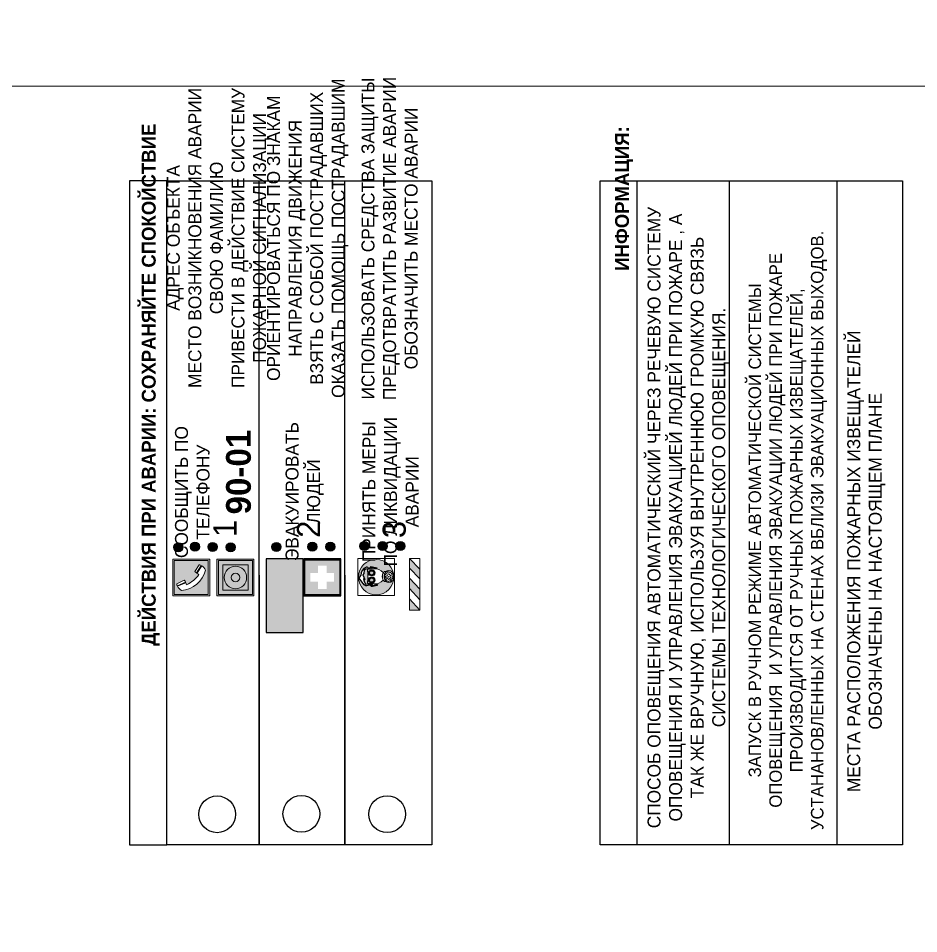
# Model space of a CAD drawing. Header units: millimetres. Extents: x 13810 to 67229, y 12374 to 21950.
# Drawn here: x 19907.6 to 20102.5, y 14758.5 to 14956.6 of the extents above; entities that cross this region are included whole.
import ezdxf

# ---------------------------------------------------------------- set-up
doc = ezdxf.new("R2010")
doc.units = ezdxf.units.MM
doc.styles.add('обычный', font='arial.ttf')

# ---------------------------------------------------------------- blocks, each defined once
blk = doc.blocks.new('A$C38D26F80')
h = blk.add_hatch(color=5)
h.dxf.hatch_style = 1
h.paths.add_polyline_path([(-8.77, -4.48, 1), (-0.19, -4.48, 1)])
h.paths.add_polyline_path([(-6.75, -3.58), (-6.75, -3.31), (-6.62, -3.22), (-6.5, -3.22), (-6.42, -3.3), (-6.39, -3.28), (-6.59, -2.23), (-6.59, -2.01), (-6.38, -1.58), (-4.76, -0.4), (-4.13, -0.79, -0.362848), (-2.1, -2.1, -0.201049), (-2.17, -2.48, 0.085434), (-2.26, -3.13), (-1.9, -3.16), (-2.25, -4.7), (-2.4, -4.59), (-2.43, -4.34), (-2.36, -4.34), (-2.14, -3.34), (-2.47, -3.42), (-2.58, -1.95), (-2.77, -1.58), (-3.58, -1.52), (-3.92, -1.26), (-5.05, -1.73), (-4.87, -1.39), (-5.41, -1.6), (-5.41, -1.46), (-6.13, -1.87), (-6.18, -3.5), (-6.56, -3.47), (-6.37, -4.59), (-6.16, -4.43), (-6.16, -4.66), (-6.36, -4.79), (-6.37, -4.8), (-6.51, -4.76)], flags=16)
h.paths.add_polyline_path([(-6.51, -4.76), (-6.36, -4.79), (-6.37, -4.8)], flags=0)
h.paths.add_polyline_path([(-5.92, -2.34, 0.089508), (-2.67, -2.35), (-2.48, -3.88, -0.268602), (-3.4, -6.18, 0.262449), (-5.2, -6.18, -0.268602), (-6.11, -3.88)], flags=16)
edge = h.paths.add_edge_path(flags=16)
edge.add_ellipse((-5.19, -3.41), major_axis=(0, 0.842), ratio=0.848992, start_angle=0, end_angle=360)
edge = h.paths.add_edge_path(flags=0)
edge.add_ellipse((-5.19, -3.39), major_axis=(0, 0.665), ratio=0.853798, start_angle=0, end_angle=360)
edge = h.paths.add_edge_path(flags=0)
edge.add_ellipse((-5.19, -3.4), major_axis=(0, 0.528), ratio=0.864094, start_angle=0, end_angle=360)
edge = h.paths.add_edge_path(flags=16)
edge.add_ellipse((-3.47, -3.4), major_axis=(0, 0.842), ratio=0.848992, start_angle=0, end_angle=360)
h.paths.add_polyline_path([(-3.13, -6.45), (-3.13, -6.84, 0.383174), (-5.57, -6.85), (-5.57, -6.49, -0.369952)], flags=16)
edge = h.paths.add_edge_path(flags=0)
edge.add_ellipse((-3.47, -3.39), major_axis=(0, 0.665), ratio=0.853798, start_angle=0, end_angle=360)
edge = h.paths.add_edge_path(flags=0)
edge.add_ellipse((-3.47, -3.4), major_axis=(0, 0.528), ratio=0.864094, start_angle=0, end_angle=360)
edge = h.paths.add_edge_path(flags=16)
edge.add_ellipse((-4.34, -7.57), major_axis=(-1.48, 0), ratio=0.744955, start_angle=0, end_angle=360)
h.paths.add_polyline_path([(-5.01, -6.85, -1), (-5.15, -6.85, -1)], flags=0)
h.paths.add_polyline_path([(-5.33, -7.14, -1), (-5.47, -7.14, -1)], flags=0)
h.paths.add_polyline_path([(-4.61, -6.71, -1), (-4.74, -6.71, -1)], flags=16)
h.paths.add_polyline_path([(-5.43, -7.51, -1), (-5.57, -7.51, -1)], flags=0)
h.paths.add_polyline_path([(-4.26, -6.67, -1), (-4.4, -6.67, -1)], flags=16)
h.paths.add_polyline_path([(-4.74, -7.14, -1), (-4.88, -7.14, -1)], flags=0)
h.paths.add_polyline_path([(-4.93, -7.43, -1), (-5.07, -7.43, -1)], flags=0)
h.paths.add_polyline_path([(-4.41, -7.07, -1), (-4.54, -7.07, -1)], flags=0)
h.paths.add_polyline_path([(-5.33, -7.87, -1), (-5.46, -7.87, -1)], flags=0)
h.paths.add_polyline_path([(-3.8, -6.71, -1), (-3.94, -6.71, -1)], flags=16)
h.paths.add_polyline_path([(-4.85, -7.78, -1), (-4.98, -7.78, -1)], flags=0)
h.paths.add_polyline_path([(-3.96, -7.14, -1), (-4.1, -7.14, -1)], flags=0)
h.paths.add_polyline_path([(-4.33, -7.53, -1), (-4.47, -7.53, -1)], flags=0)
h.paths.add_polyline_path([(-5.09, -8.12, -1), (-5.23, -8.12, -1)], flags=0)
h.paths.add_polyline_path([(-3.5, -6.94, -1), (-3.64, -6.94, -1)], flags=0)
h.paths.add_polyline_path([(-4.54, -7.97, -1), (-4.68, -7.97, -1)], flags=0)
h.paths.add_polyline_path([(-3.66, -7.39, -1), (-3.8, -7.39, -1)], flags=0)
h.paths.add_polyline_path([(-4.73, -8.35, -1), (-4.86, -8.35, -1)], flags=0)
h.paths.add_polyline_path([(-4.09, -7.96, -1), (-4.23, -7.96, -1)], flags=0)
h.paths.add_polyline_path([(-3.77, -7.74, -1), (-3.91, -7.74, -1)], flags=0)
h.paths.add_polyline_path([(-3.22, -7.27, -1), (-3.35, -7.27, -1)], flags=0)
h.paths.add_polyline_path([(-4.34, -8.4, -1), (-4.47, -8.4, -1)], flags=0)
h.paths.add_polyline_path([(-3.16, -7.61, -1), (-3.3, -7.61, -1)], flags=0)
h.paths.add_polyline_path([(-3.9, -8.35, -1), (-4.04, -8.35, -1)], flags=0)
h.paths.add_polyline_path([(-3.32, -7.91, -1), (-3.46, -7.91, -1)], flags=0)
h.paths.add_polyline_path([(-3.55, -8.23, -1), (-3.69, -8.23, -1)], flags=0)
at = {"color": 5, "lineweight": 5}
for p, q in [((-4.48, 0), (-8.96, 0)), ((-8.96, 0), (-8.96, -4.48)), ((-4.48, 0), (0, 0)), ((0, 0), (0, -4.48)), ((-6.59, -2.01), (-6.38, -1.58)), ((-6.59, -2.23), (-6.59, -2.01)), ((-6.38, -1.58), (-4.76, -0.4)), ((-6.13, -1.87), (-6.18, -3.5)), ((-5.41, -1.46), (-6.13, -1.87)), ((-4.87, -1.39), (-5.41, -1.6)), ((-5.41, -1.6), (-5.41, -1.46)), ((-3.92, -1.26), (-5.05, -1.73)), ((-5.05, -1.73), (-4.87, -1.39)), ((-4.76, -0.4), (-4.13, -0.79)), ((-3.58, -1.52), (-3.92, -1.26)), ((-2.77, -1.58), (-3.58, -1.52)), ((-2.58, -1.95), (-2.77, -1.58)), ((-2.47, -3.42), (-2.58, -1.95)), ((-6.75, -3.31), (-6.62, -3.22)), ((-6.75, -3.58), (-6.75, -3.31)), ((-6.51, -4.76), (-6.75, -3.58)), ((-6.62, -3.22), (-6.5, -3.22)), ((-6.39, -3.28), (-6.59, -2.23)), ((-6.18, -3.5), (-6.56, -3.47)), ((-6.56, -3.47), (-6.37, -4.59)), ((-6.5, -3.22), (-6.42, -3.3)), ((-6.42, -3.3), (-6.39, -3.28)), ((-6.37, -4.59), (-6.16, -4.43)), ((-6.16, -4.43), (-6.16, -4.66)), ((-5.92, -2.34), (-6.11, -3.88)), ((-2.67, -2.34), (-2.48, -3.88)), ((-2.14, -3.34), (-2.47, -3.42)), ((-2.43, -4.34), (-2.4, -4.59)), ((-2.43, -4.34), (-2.36, -4.34)), ((-2.36, -4.34), (-2.14, -3.34)), ((-1.9, -3.16), (-2.26, -3.13)), ((-2.25, -4.7), (-1.9, -3.16)), ((-8.96, -8.96), (-8.96, -4.48)), ((-6.37, -4.8), (-6.51, -4.76)), ((-6.16, -4.66), (-6.37, -4.8)), ((-5.57, -6.49), (-5.57, -6.85)), ((-3.13, -6.45), (-3.13, -6.84)), ((-2.4, -4.59), (-2.25, -4.7)), ((0, -8.96), (0, -4.48)), ((-4.48, -8.96), (-8.96, -8.96)), ((-4.48, -8.96), (0, -8.96))]:
    blk.add_line(p, q, dxfattribs=at)
at = {"color": 5}
for p, q in [((-6.59, -2.01), (-6.38, -1.58)), ((-6.59, -2.23), (-6.59, -2.01)), ((-6.38, -1.58), (-4.76, -0.4)), ((-6.13, -1.87), (-6.18, -3.5)), ((-5.41, -1.46), (-6.13, -1.87)), ((-4.87, -1.39), (-5.41, -1.6)), ((-5.41, -1.6), (-5.41, -1.46)), ((-3.92, -1.26), (-5.05, -1.73)), ((-5.05, -1.73), (-4.87, -1.39)), ((-4.76, -0.4), (-4.13, -0.79)), ((-3.58, -1.52), (-3.92, -1.26)), ((-2.77, -1.58), (-3.58, -1.52)), ((-2.58, -1.95), (-2.77, -1.58)), ((-2.47, -3.42), (-2.58, -1.95)), ((-6.75, -3.31), (-6.62, -3.22)), ((-6.75, -3.58), (-6.75, -3.31)), ((-6.51, -4.76), (-6.75, -3.58)), ((-6.62, -3.22), (-6.5, -3.22)), ((-6.39, -3.28), (-6.59, -2.23)), ((-6.18, -3.5), (-6.56, -3.47)), ((-6.56, -3.47), (-6.37, -4.59)), ((-6.5, -3.22), (-6.42, -3.3)), ((-6.42, -3.3), (-6.39, -3.28)), ((-6.37, -4.59), (-6.16, -4.43)), ((-6.16, -4.43), (-6.16, -4.66)), ((-2.14, -3.34), (-2.47, -3.42)), ((-2.4, -4.59), (-2.43, -4.34)), ((-2.43, -4.34), (-2.36, -4.34)), ((-2.36, -4.34), (-2.14, -3.34)), ((-2.26, -3.13), (-1.9, -3.16)), ((-1.9, -3.16), (-2.25, -4.7)), ((-6.37, -4.8), (-6.51, -4.76)), ((-6.36, -4.79), (-6.51, -4.76)), ((-6.16, -4.66), (-6.37, -4.8)), ((-6.16, -4.66), (-6.36, -4.79)), ((-2.25, -4.7), (-2.4, -4.59))]:
    blk.add_line(p, q, dxfattribs=at)
at = {"color": 5, "lineweight": 5}
for centre, radius in [((-4.48, -4.48), 4.29), ((-4.67, -6.71), 0.0678), ((-4.33, -6.67), 0.0678), ((-3.87, -6.71), 0.0678), ((-5.5, -7.51), 0.0678), ((-5.4, -7.14), 0.0678), ((-5.4, -7.87), 0.0678), ((-5.16, -8.12), 0.0678), ((-5.08, -6.85), 0.0678), ((-5, -7.43), 0.0678), ((-4.91, -7.78), 0.0678), ((-4.81, -7.14), 0.0678), ((-4.79, -8.35), 0.0678), ((-4.61, -7.97), 0.0678), ((-4.47, -7.07), 0.0678), ((-4.4, -7.53), 0.0678), ((-4.4, -8.4), 0.0678), ((-4.16, -7.96), 0.0678), ((-4.03, -7.14), 0.0678), ((-3.97, -8.35), 0.0678), ((-3.84, -7.74), 0.0678), ((-3.73, -7.39), 0.0678), ((-3.62, -8.23), 0.0678), ((-3.57, -6.94), 0.0678), ((-3.39, -7.91), 0.0678), ((-3.28, -7.27), 0.0678), ((-3.23, -7.61), 0.0678)]:
    blk.add_circle(centre, radius, dxfattribs=at)
at = {"color": 5}
for centre, radius, start, end in [((-3.89, -2.66), 1.88, 17.387, 97.1599), ((-2.6, -2.2), 0.511, 326.3906, 11.8614), ((-0.35, -3.07), 1.91, 162.2553, 181.7878)]:
    blk.add_arc(centre, radius, start, end, dxfattribs=at)
at = {"color": 5, "lineweight": 5}
for centre, radius, start, end in [((-2.6, -2.2), 0.513, 326.4781, 11.7739), ((-3.66, -4.24), 2.47, 171.573, 231.7124), ((-4.28, 6.66), 9.15, 259.6987, 280.1569), ((-4.93, -4.24), 2.47, 308.2876, 8.427), ((-0.47, -3.05), 1.79, 161.5846, 182.4584), ((-4.33, -7.88), 1.87, 50.358, 131.5662), ((-4.34, -8.2), 1.82, 48.4943, 132.3565), ((-4.3, -7.78), 1.83, 60.5889, 119.4111)]:
    blk.add_arc(centre, radius, start, end, dxfattribs=at)
for centre, major_axis, ratio in [((-5.19, -3.41), (0, 0.842), 0.848992), ((-5.19, -3.39), (0, 0.665), 0.853798), ((-5.19, -3.4), (0, 0.528), 0.864094), ((-3.47, -3.4), (0, 0.842), 0.848992), ((-3.47, -3.39), (0, 0.665), 0.853798), ((-3.47, -3.4), (0, 0.528), 0.864094), ((-4.34, -7.57), (-1.48, 0), 0.744955)]:
    blk.add_ellipse(centre, major_axis=major_axis, ratio=ratio, dxfattribs=at)
blk = doc.blocks.new('A$C47DD6509')
at = {"lineweight": 5}
for points in [[(-8.69, 0), (-11.19, 0), (-11.19, -2.22)], [(-4.22, 0), (-6.45, 0), (-8.91, -2.22), (-6.61, -2.22)], [(0, 0), (-2.09, 0), (-4.36, -2.22), (-2.29, -2.22)]]:
    blk.add_hatch(color=242, dxfattribs=at).paths.add_polyline_path(points)
at = {"color": 242, "lineweight": 5}
for p, q in [((-11.19, -2.22), (-8.69, 0)), ((-11.19, -2.22), (-11.19, 0)), ((-11.19, 0), (-8.69, 0)), ((-11.19, 0), (0, 0)), ((-8.91, -2.22), (-6.45, 0)), ((-6.61, -2.22), (-4.22, 0)), ((-4.36, -2.22), (-2.09, 0)), ((-2.29, -2.22), (0, 0)), ((0, 0), (0, -2.22)), ((0, -2.22), (-11.19, -2.22))]:
    blk.add_line(p, q, dxfattribs=at)
blk = doc.blocks.new('A$C32E8229D')
at = {"true_color": 0xffffff}
blk.add_hatch(color=7, dxfattribs=at).paths.add_polyline_path([(0, 0), (0, -8), (16, -8), (16, 0)])
h = blk.add_hatch(color=126)
h.paths.add_polyline_path([(0.2, -0.2), (15.8, -0.2), (15.8, -7.8), (0.2, -7.8)])
h.paths.add_polyline_path([(13.49, -2.05), (12.08, -2.05), (11.37, -2.63, 0.162397), (11.29, -2.84), (11.29, -3.63), (10.35, -3.63), (10.35, -4.05), (11.68, -4.05), (11.68, -3.48), (12.26, -4.28), (11.29, -5.1), (11.29, -6.78), (11.85, -6.78), (11.85, -5.44), (12.8, -4.64), (12.8, -5.94), (14.46, -5.94), (14.46, -5.39), (13.45, -5.39), (13.45, -3.97), (12.46, -2.59), (13.15, -2.59), (13.69, -3.34), (14.18, -3)], flags=16)
h.paths.add_polyline_path([(10.74, -1.82, 1), (11.8, -1.82, 1)], flags=16)
h.paths.add_polyline_path([(9.39, -3.59), (5.99, -3.59), (6.56, -3.03), (5.91, -3.03), (5.1, -3.83), (5.91, -4.64), (6.56, -4.64), (5.99, -4.09), (9.39, -4.09)], flags=16)
h.paths.add_polyline_path([(4.29, -1.08), (1.72, -1.08), (1.72, -6.6), (4.29, -6.6)], flags=16)
at = {"color": 126}
blk.add_lwpolyline([(16, -8), (0, -8), (0, 0), (16, 0)], close=True, dxfattribs=at)
blk = doc.blocks.new('A$C18900ED3')
h = blk.add_hatch(color=126)
h.paths.add_polyline_path([(-0.18, -0.18), (-7.02, -0.18), (-7.02, -7.02), (-0.18, -7.02)])
h.paths.add_polyline_path([(-5.89, -4.46), (-5.89, -2.77), (-4.46, -2.77), (-4.46, -1.31), (-2.77, -1.31), (-2.77, -2.77), (-1.33, -2.77), (-1.33, -4.46), (-2.77, -4.46), (-2.77, -5.89), (-4.46, -5.89), (-4.46, -4.46)], flags=16)
at = {"color": 126}
for p, q in [((-7.2, 0), (-7.2, -7.2)), ((0, 0), (-7.2, 0)), ((0, -7.2), (0, 0)), ((-7.02, -7.02), (-7.02, -0.18)), ((-7.02, -0.18), (-0.18, -0.18)), ((-0.18, -0.18), (-0.18, -7.02)), ((-0.18, -7.02), (-7.02, -7.02)), ((-7.2, -7.2), (0, -7.2))]:
    blk.add_line(p, q, dxfattribs=at)
blk = doc.blocks.new('A$C456E1F9C')
at = {"lineweight": 5}
h = blk.add_hatch(color=242, dxfattribs=at)
h.paths.add_polyline_path([(0.51, -1.47), (0.51, -13.26), (12.29, -13.26), (12.29, -1.47)])
h.paths.add_polyline_path([(5.42, -4.95, -0.254479), (4.78, -5.4), (3.52, -2.53, -0.209735), (4.23, -2.4)], flags=16)
h.paths.add_polyline_path([(8.53, -8.6), (10.87, -10.17), (10.54, -10.76), (8.03, -9.13, -0.192251)], flags=16)
h.paths.add_polyline_path([(4.61, -5.49, 0.005518), (3.87, -5.72, 0.128647), (7.49, -10.01, 0.00809), (7.83, -9.33), (10.47, -10.97, -0.16736), (8.99, -12.25, -0.327862), (1.95, -3.95, -0.166952), (3.36, -2.62)], flags=16)
at = {"color": 242, "lineweight": 5}
for p, q in [((0, -13.77), (0, -0.97)), ((12.8, -0.97), (0, -0.97)), ((4.61, -5.49), (3.36, -2.62)), ((3.52, -2.53), (4.78, -5.4)), ((4.23, -2.4), (5.42, -4.95)), ((12.8, -13.77), (12.8, -0.97)), ((7.83, -9.33), (10.47, -10.97)), ((8.03, -9.13), (10.54, -10.76)), ((10.81, -10.12), (8.53, -8.6)), ((10.54, -10.76), (10.8, -10.3)), ((10.8, -10.3), (10.81, -10.12)), ((0, -13.77), (12.8, -13.77))]:
    blk.add_line(p, q, dxfattribs=at)
blk.add_lwpolyline([(0.51, -1.47), (12.29, -1.47), (12.29, -13.26), (0.51, -13.26)], close=True, dxfattribs=at)
for centre, radius, start, end in [((4.59, -5.34), 2.99, 114.2845, 152.1974), ((4.02, -3.27), 0.891, 76.3284, 123.7092), ((11.12, -3.31), 9.19, 183.9915, 256.6009), ((14.98, -39.1), 35.17, 107.1487, 108.4135), ((13.86, -0.94), 11.08, 205.5536, 234.8762), ((4.68, -4.59), 0.824, 276.9621, 334.0723), ((-13.31, 0.8), 23.44, 332.5487, 334.4027), ((8.94, -9.5), 0.989, 114.4092, 157.9388), ((7.87, -9.46), 3, 291.9291, 329.9329)]:
    blk.add_arc(centre, radius, start, end, dxfattribs=at)
blk = doc.blocks.new('A$C54414219')
at = {"true_color": 0xffffff}
h = blk.add_hatch(color=7, dxfattribs=at)
h.paths.add_polyline_path([(2.39, -9.45), (2.39, -18.3), (11.23, -18.3), (11.23, -9.45)], flags=0)
h.paths.add_polyline_path([(10.71, -13.87, -1), (2.92, -13.87, -1)], flags=0)
h.paths.add_polyline_path([(8.3, -13.87, -1), (5.33, -13.87, -1)], flags=0)
h.paths.add_polyline_path([(0.41, -7.47), (0.41, -20.27), (13.21, -20.27), (13.21, -7.47)])
h.paths.add_polyline_path([(0.92, -19.77), (12.71, -19.77), (12.71, -7.98), (0.92, -7.98)], flags=16)
h.paths.add_polyline_path([(11.23, -9.45), (11.23, -18.3), (2.39, -18.3), (2.39, -9.45)], flags=0)
at = {"lineweight": 5}
h = blk.add_hatch(color=242, dxfattribs=at)
h.paths.add_polyline_path([(12.71, -7.98), (0.92, -7.98), (0.92, -19.77), (12.71, -19.77)])
h.paths.add_polyline_path([(11.23, -18.3), (2.39, -18.3), (2.39, -9.45), (11.23, -9.45)], flags=16)
h.paths.add_polyline_path([(10.71, -13.87, -1), (2.92, -13.87, -1)], flags=0)
h.paths.add_polyline_path([(8.3, -13.87, -1), (5.33, -13.87, -1)], flags=0)
at = {"true_color": 0xffffff}
h = blk.add_hatch(color=7, dxfattribs=at)
h.paths.add_polyline_path([(2.39, -9.45), (2.39, -18.3), (11.23, -18.3), (11.23, -9.45)])
h.paths.add_polyline_path([(10.71, -13.87, -1), (2.92, -13.87, -1)], flags=16)
h.paths.add_polyline_path([(8.3, -13.87, -1), (5.33, -13.87, -1)], flags=0)
at = {"lineweight": 5}
h = blk.add_hatch(color=242, dxfattribs=at)
h.paths.add_polyline_path([(2.92, -13.87, 1), (10.71, -13.87, 1)])
h.paths.add_polyline_path([(8.3, -13.87, -1), (5.33, -13.87, -1)], flags=16)
at = {"color": 242, "lineweight": 5}
for p, q in [((0.41, -20.27), (0.41, -7.47)), ((0.41, -7.47), (13.21, -7.47)), ((0.41, -7.47), (13.21, -7.47)), ((13.21, -20.27), (13.21, -7.47)), ((0.41, -20.27), (13.21, -20.27))]:
    blk.add_line(p, q, dxfattribs=at)
for points in [[(0.92, -7.98), (12.71, -7.98), (12.71, -19.77), (0.92, -19.77)], [(2.39, -9.45), (11.23, -9.45), (11.23, -18.3), (2.39, -18.3)]]:
    blk.add_lwpolyline(points, close=True, dxfattribs=at)
for radius in [3.89, 1.49]:
    blk.add_circle((6.81, -13.87), radius, dxfattribs=at)

msp = doc.modelspace()

# ---------------------------------------------------------------- hatches: boundary and pattern name
at = {"lineweight": 0}
h = msp.add_hatch(color=256, dxfattribs=at)
h.dxf.hatch_style = 1
h.paths.add_polyline_path([(19942.22, 14841.16, 1), (19942.22, 14843.09, 1)])
h = msp.add_hatch(color=256, dxfattribs=at)
h.dxf.hatch_style = 1
h.paths.add_polyline_path([(19945.8, 14841.26, 1), (19945.8, 14843.19, 1)])
h = msp.add_hatch(color=256, dxfattribs=at)
h.dxf.hatch_style = 1
h.paths.add_polyline_path([(19949.61, 14841.22, 1), (19949.61, 14843.16, 1)])
h = msp.add_hatch(color=256, dxfattribs=at)
h.dxf.hatch_style = 1
h.paths.add_polyline_path([(19953.54, 14841.14, 1), (19953.54, 14843.07, 1)])
h = msp.add_hatch(color=256, dxfattribs=at)
h.dxf.hatch_style = 1
h.paths.add_polyline_path([(19963.43, 14841.23, 1), (19963.43, 14843.16, 1)])
h = msp.add_hatch(color=256, dxfattribs=at)
h.dxf.hatch_style = 1
h.paths.add_polyline_path([(19971.21, 14841.27, 1), (19971.21, 14843.2, 1)])
h = msp.add_hatch(color=256, dxfattribs=at)
h.dxf.hatch_style = 1
h.paths.add_polyline_path([(19975.11, 14841.26, 1), (19975.11, 14843.19, 1)])
h = msp.add_hatch(color=256, dxfattribs=at)
h.dxf.hatch_style = 1
h.paths.add_polyline_path([(19982.46, 14841.42, 1), (19982.46, 14843.35, 1)])
h = msp.add_hatch(color=256, dxfattribs=at)
h.dxf.hatch_style = 1
h.paths.add_polyline_path([(19986.41, 14841.41, 1), (19986.41, 14843.34, 1)])
h = msp.add_hatch(color=256, dxfattribs=at)
h.dxf.hatch_style = 1
h.paths.add_polyline_path([(19990.24, 14841.41, 1), (19990.24, 14843.35, 1)])

# ---------------------------------------------------------------- linework, layer by layer
at = {"color": 126, "lineweight": 0, "true_color": 0x008754}
for points in [[(19659.64, 15336.92), (20259.64, 15336.92), (20259.64, 14941.92), (19659.64, 14941.92)], [(19659.64, 14941.92), (20259.64, 14941.92), (20259.64, 14546.92), (19659.64, 14546.92)]]:
    msp.add_lwpolyline(points, close=True, dxfattribs=at)
for points in [[(19939.68, 14777.68), (19939.68, 14921.45), (19931.63, 14921.45), (19931.63, 14777.68)], [(19939.68, 14777.68), (19939.68, 14921.45), (19997.08, 14921.45), (19997.08, 14777.68)]]:
    msp.add_lwpolyline(points, close=True)
for points in [[(19959.68, 14836.1), (19959.68, 14777.68), (19959.68, 14921.45)], [(19978.25, 14836.1), (19978.25, 14777.68), (19978.25, 14921.45)]]:
    msp.add_lwpolyline(points)
at = {"color": 0}
msp.add_lwpolyline([(20033.48, 14777.69), (20033.48, 14921.46), (20098.93, 14921.46), (20098.93, 14777.69)], close=True, dxfattribs=at)
for points in [[(20041.53, 14777.69), (20041.53, 14921.46)], [(20061.53, 14777.69), (20061.53, 14921.46)], [(20084.78, 14777.69), (20084.78, 14921.46)]]:
    msp.add_lwpolyline(points, dxfattribs=at)
for centre, radius in [((19942.22, 14842.12), 0.966), ((19945.8, 14842.23), 0.966), ((19949.61, 14842.19), 0.966), ((19953.54, 14842.11), 0.966), ((19963.43, 14842.19), 0.966), ((19971.21, 14842.23), 0.966), ((19975.11, 14842.23), 0.966), ((19982.46, 14842.38), 0.966), ((19986.41, 14842.38), 0.966), ((19990.24, 14842.38), 0.966), ((19950.6, 14784.31), 3.98), ((19968.83, 14784.4), 3.98), ((19987.41, 14784.34), 3.98)]:
    msp.add_circle(centre, radius)

# ---------------------------------------------------------------- block references
at = {"rotation": 90}
for name, p, xscale, yscale, zscale in [('A$C456E1F9C', (19940.4, 14831.57), 0.625, 0.625, 0.625), ('A$C54414219', (19945.89, 14831.31), 0.625, 0.625, 0.625), ('A$C18900ED3', (19969.35, 14839.63), 1.111111111007631, 1.111111111007631, 1.111111111007631), ('A$C38D26F80', (19981.02, 14839.66), 0.8928571427240968, 0.8928571427240968, 0.8928571427240968)]:
    msp.add_blockref(name, p, dxfattribs=dict(at, xscale=xscale, yscale=yscale, zscale=zscale))
at = {"xscale": -1, "rotation": 90}
msp.add_blockref('A$C32E8229D', (19961.2, 14839.63), dxfattribs=at)
at = {"color": 242, "true_color": 0xc1121c, "rotation": 90}
msp.add_blockref('A$C47DD6509', (19992.24, 14839.66), dxfattribs=at)

# ---------------------------------------------------------------- texts
at = {"lineweight": 0, "attachment_point": 5, "rotation": 90, "style": 'обычный'}
for s, insert, char_height, width in [('\\pi-8.4,l8.4,t8.4;{\\fProxima Nova Rg|b0|i0|c204|p2;ОРИЕНТИРОВАТЬСЯ ПО ЗНАКАМ \\PНАПРАВЛЕНИЯ ДВИЖЕНИЯ\\PВЗЯТЬ С СОБОЙ ПОСТРАДАВШИХ\\PОКАЗАТЬ ПОМОЩЬ ПОСТРАДАВШИМ}', (19970.21, 14909), 2.8, 126.6484), ('\\pi-8.4,l8.4,t8.4;{\\fProxima Nova Rg|b0|i0|c204|p2;ИСПОЛЬЗОВАТЬ СРЕДСТВА ЗАЩИТЫ \\PПРЕДОТВРАТИТЬ РАЗВИТИЕ АВАРИИ\\PОБОЗНАЧИТЬ МЕСТО АВАРИИ}', (19987.94, 14908.95), 2.8, 126.6484), ('\\pi-8.4,l8.4,t8.4;{\\fProxima Nova Rg|b0|i0|c204|p2;АДРЕС ОБЪЕКТА\\PМЕСТО ВОЗНИКНОВЕНИЯ АВАРИИ\\PСВОЮ ФАМИЛИЮ\\PПРИВЕСТИ В ДЕЙСТВИЕ СИСТЕМУ \\PПОЖАРНОЙ СИГНАЛИЗАЦИИ}', (19950.85, 14909.07), 2.8, 126.6484), ('{\\fProxima Nova Rg|b1|i0|c204|p2;ДЕЙСТВИЯ ПРИ АВАРИИ: СОХРАНЯЙТЕ СПОКОЙСТВИЕ\\H1.6644x; }', (19936.23, 14877.29), 3, 175.1736), ('{\\fProxima Nova Rg|b1|i0|c204|p2;ИНФОРМАЦИЯ:\\H1.1997x; }', (20038.67, 14917.6), 3, 175.1736), ('{\\fProxima Nova Rg|b0|i0|c204|p2;СПОСОБ ОПОВЕЩЕНИЯ АВТОМАТИЧЕСКИЙ ЧЕРЕЗ РЕЧЕВУЮ СИСТЕМУ ОПОВЕЩЕНИЯ И УПРАВЛЕНИЯ ЭВАКУАЦИЕЙ ЛЮДЕЙ ПРИ ПОЖАРЕ , А ТАК ЖЕ ВРУЧНУЮ, ИСПОЛЬЗУЯ ВНУТРЕННЮЮ ГРОМКУЮ СВЯЗЬ СИСТЕМЫ ТЕХНОЛОГИЧЕСКОГО ОПОВЕЩЕНИЯ.}', (20052.57, 14848.55), 2.8, 137.0334), ('{\\fProxima Nova Rg|b0|i0|c204|p2;\\P\\pt8.1;ЗАПУСК В РУЧНОМ РЕЖИМЕ АВТОМАТИЧЕСКОЙ СИСТЕМЫ ОПОВЕЩЕНИЯ  И УПРАВЛЕНИЯ ЭВАКУАЦИИ ЛЮДЕЙ ПРИ ПОЖАРЕ ПРОИЗВОДИТСЯ ОТ РУЧНЫХ ПОЖАРНЫХ ИЗВЕЩАТЕЛЕЙ, УСТАНАНОВЛЕННЫХ НА СТЕНАХ ВБЛИЗИ ЭВАКУАЦИОННЫХ ВЫХОДОВ. }', (20071.87, 14845.77), 2.7, 131.4512), ('\\pt8.4;{\\fProxima Nova Rg|b0|i0|c204|p2;\\PМЕСТА РАСПОЛОЖЕНИЯ ПОЖАРНЫХ ИЗВЕЩАТЕЛЕЙ ОБОЗНАЧЕНЫ НА НАСТОЯЩЕМ ПЛАНЕ}', (20088.79, 14839.07), 2.8, 118.5618), ('{\\fProxima Nova Rg|b0|i0|c204|p2;ЭВАКУИРОВАТЬ \\PЛЮДЕЙ}', (19969.55, 14854.17), 2.8, 126.6484), ('{\\fProxima Nova Rg|b0|i0|c204|p2;ПРИНЯТЬ МЕРЫ \\PПО ЛИКВИДАЦИИ \\PАВАРИИ}', (19988.13, 14854.13), 2.8, 126.6484), ('{\\fProxima Nova Rg|b0|i0|c204|p2;СООБЩИТЬ ПО \\PТЕЛЕФОНУ}', (19945.23, 14854.06), 2.8, 126.6484), ('{\\fProxima Nova Rg|b1|i0|c204|p2;\\H1.0714x;90-01\\fProxima Nova Rg|b0|i0|c204|p2;\\H0.93331x; \\H1.3449x; }', (19955.25, 14858.39), 5, 126.6484), ('{\\fProxima Nova Rg|b0|i0|c204|p2;1\\H1.1667x; }', (19952.29, 14846.17), 5, 126.6484), ('{\\fProxima Nova Rg|b0|i0|c204|p2;2\\H1.1967x; }', (19970.38, 14846.02), 5, 126.6484), ('{\\fProxima Nova Rg|b0|i0|c204|p2;3\\H1.1967x; }', (19988.95, 14845.95), 5, 126.6484)]:
    msp.add_mtext(s, dxfattribs=dict(at, insert=insert, char_height=char_height, width=width))

doc.saveas('drawing.dxf')
